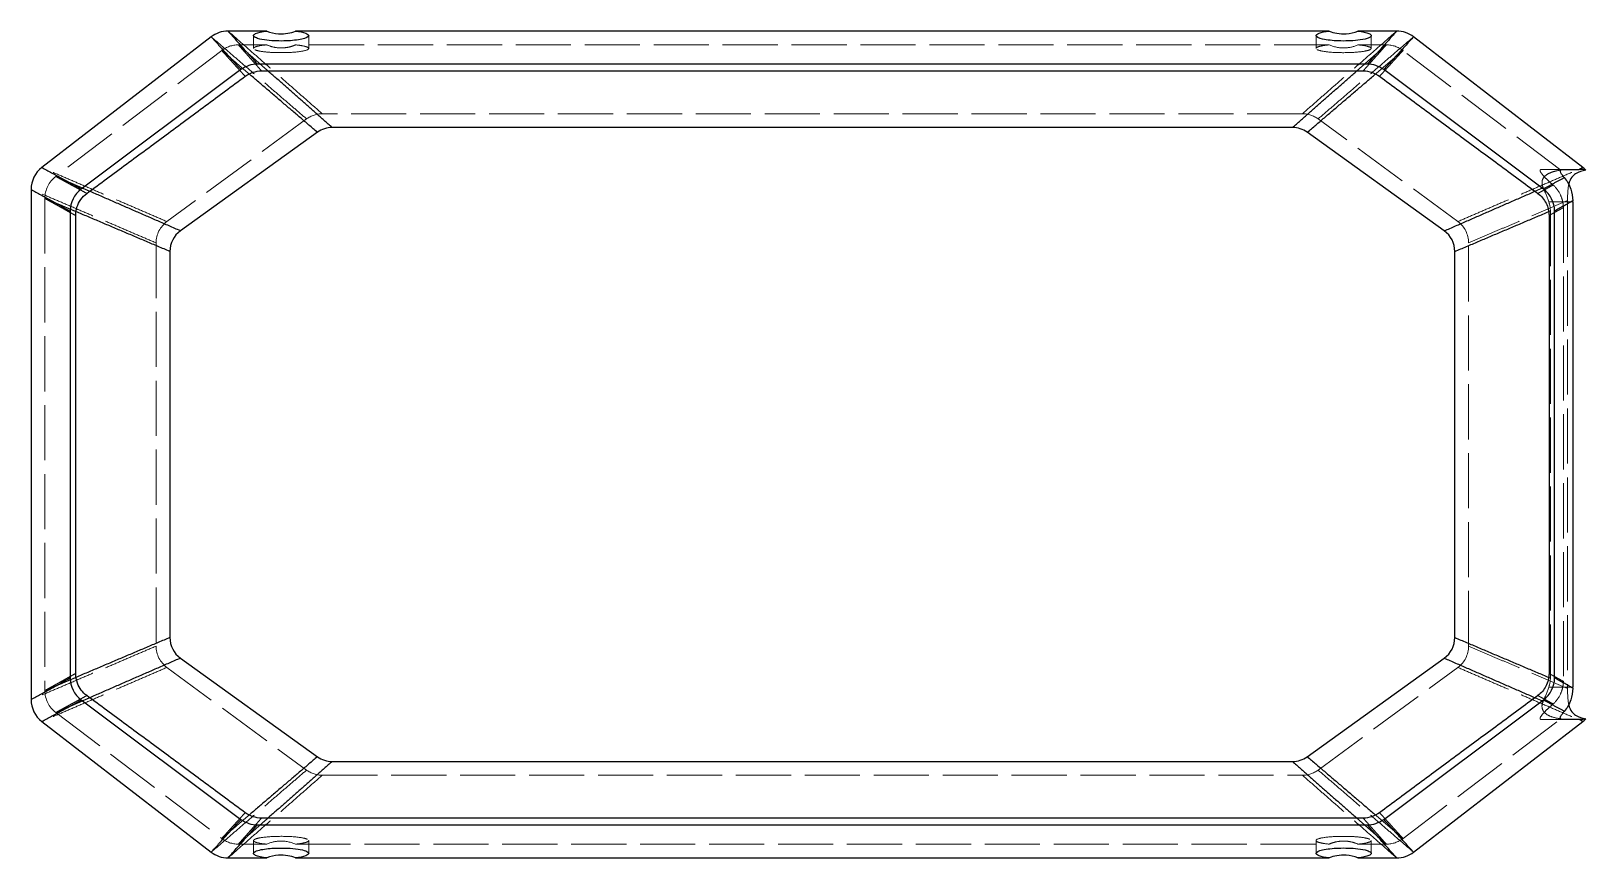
# Model space of a CAD drawing. Header units: millimetres. Extents: x -170 to 168, y -90 to 90.
import ezdxf

# ---------------------------------------------------------------- set-up
doc = ezdxf.new("R2010")
doc.units = ezdxf.units.MM
doc.linetypes.add('ACAD_ISO02W100', pattern=[15, 12, -3])
doc.layers.add('HIDDEN', color=7, linetype='ACAD_ISO02W100', lineweight=13)
doc.layers.add('VISIBLE', color=7, linetype='Continuous', lineweight=25)

msp = doc.modelspace()

# ---------------------------------------------------------------- linework, layer by layer
at = {"layer": 'HIDDEN'}
for p, q in [((-121.6, 89.01), (-121.6, 86.22)), ((-109.6, 89.01), (-109.6, 86.22)), ((109.6, 89.01), (109.6, 86.22)), ((121.6, 89.01), (121.6, 86.22)), ((-128.53, 85.78), (-164.63, 58.35)), ((-118.73, 87), (-124.9, 87)), ((112.47, 87), (-112.47, 87)), ((124.9, 87), (118.73, 87)), ((162.83, 59.71), (128.53, 85.78)), ((106.64, 72), (-106.64, 72)), ((-110.05, 70.88), (-140.45, 48.53)), ((140.45, 48.53), (110.05, 70.88)), ((158.6, 59.85), (163.16, 59.85)), ((162.23, 59.85), (167.69, 59.85)), ((-167, 53.57), (-167, -53.57)), ((160.24, 52.85), (164.3, 52.85)), ((163.28, 52.85), (165.45, 52.85)), ((-142.8, 43.89), (-142.8, -43.89)), ((142.8, -43.89), (142.8, 43.89)), ((-140.45, -48.53), (-110.05, -70.88)), ((110.05, -70.88), (140.45, -48.53)), ((160.24, -52.85), (164.3, -52.85)), ((163.28, -52.85), (165.45, -52.85)), ((-164.63, -58.35), (-128.53, -85.78)), ((128.53, -85.78), (162.83, -59.71)), ((158.6, -59.85), (163.16, -59.85)), ((162.23, -59.85), (167.69, -59.85)), ((-106.64, -72), (106.64, -72)), ((-124.9, -87), (-118.73, -87)), ((-121.6, -86.22), (-121.6, -89.01)), ((-112.47, -87), (112.47, -87)), ((-109.6, -86.22), (-109.6, -89.01)), ((109.6, -86.22), (109.6, -89.01)), ((118.73, -87), (124.9, -87)), ((121.6, -86.22), (121.6, -89.01))]:
    msp.add_line(p, q, dxfattribs=at)
for centre, radius, start, end in [((-124.9, 81), 6, 90, 127.225), ((124.9, 81), 6, 52.775, 90), ((-106.64, 66.24), 5.76, 90, 126.3268), ((106.64, 66.24), 5.76, 53.6732, 90), ((-161, 53.57), 6, 127.225, 180), ((-137.04, 43.89), 5.76, 126.3268, 180), ((137.04, 43.89), 5.76, 0, 53.6732), ((-137.04, -43.89), 5.76, -180, -126.3268), ((137.04, -43.89), 5.76, -53.6732, 0), ((-161, -53.57), 6, 180, 232.775), ((-106.64, -66.24), 5.76, -126.3268, -90), ((106.64, -66.24), 5.76, -90, -53.6732), ((-124.9, -81), 6, 232.775, 270), ((124.9, -81), 6, 270, 307.225)]:
    msp.add_arc(centre, radius, start, end, dxfattribs=at)
for points, degree in [([(-110.05, 70.88), (-130.82, 88.75)], 1), ([(-106.64, 72), (-127.15, 90)], 1), ([(106.64, 72), (127.15, 90)], 1), ([(110.05, 70.88), (130.82, 88.75)], 1), ([(-128.53, 85.78), (-123.42, 80.15)], 1), ([(-122.57, 80.68), (-128.53, 85.78)], 1), ([(-124.9, 87), (-119.85, 81.33)], 1), ([(-118.46, 81.33), (-124.9, 87)], 1), ([(118.46, 81.33), (124.9, 87)], 1), ([(124.9, 87), (119.85, 81.33)], 1), ([(122.57, 80.68), (128.53, 85.78)], 1), ([(128.53, 85.78), (123.42, 80.15)], 1), ([(-140.45, 48.53), (-167.67, 60.3)], 1), ([(-164.63, 58.35), (-157.87, 54.66)], 1), ([(-157.25, 55.13), (-164.63, 58.35)], 1), ([(140.45, 48.53), (167.67, 60.3)], 1), ([(162.8, 59.73), (162.58, 59.8), (162.38, 59.85), (162.23, 59.85)], 3), ([(-142.8, 43.89), (-170, 55.55)], 1), ([(157.25, 55.13), (159.03, 55.91)], 1), ([(161.2, 56.48), (157.87, 54.66)], 1), ([(159.03, 55.91), (159.45, 54.97), (159.85, 53.91), (160.24, 52.85)], 3), ([(164.59, 56.64), (164.36, 55.61), (164.35, 54.36), (164.31, 53.11)], 3), ([(-167, 53.57), (-160.3, 49.84)], 1), ([(-160.24, 50.7), (-167, 53.57)], 1), ([(142.8, 43.89), (164.31, 53.11)], 1), ([(160.24, 52.85), (160.47, 52.21), (160.59, 51.53), (160.59, 50.85)], 3), ([(160.24, 50.7), (160.59, 50.85)], 1), ([(163.42, 51.57), (160.3, 49.84)], 1), ([(160.59, 50.85), (160.59, -50.85)], 1), ([(163.28, 52.85), (163.42, 52.22), (163.42, 51.57)], 2), ([(163.42, 51.57), (163.42, -51.57)], 1), ([(164.31, 53.11), (164.3, 52.98), (164.3, 52.85)], 2), ([(164.3, 52.85), (164.3, -52.85)], 1), ([(-142.8, -43.89), (-170, -55.55)], 1), ([(142.8, -43.89), (164.31, -53.11)], 1), ([(-140.45, -48.53), (-167.67, -60.3)], 1), ([(-167, -53.57), (-160.3, -49.84)], 1), ([(-160.24, -50.7), (-167, -53.57)], 1), ([(140.45, -48.53), (167.67, -60.3)], 1), ([(160.24, -50.7), (160.59, -50.85)], 1), ([(163.42, -51.57), (160.3, -49.84)], 1), ([(160.24, -52.85), (159.85, -53.91), (159.45, -54.97), (159.03, -55.91)], 3), ([(160.59, -50.85), (160.59, -51.53), (160.47, -52.21), (160.24, -52.85)], 3), ([(163.42, -51.57), (163.42, -52.22), (163.28, -52.85)], 2), ([(164.3, -52.85), (164.3, -52.98), (164.31, -53.11)], 2), ([(164.31, -53.11), (164.35, -54.36), (164.36, -55.61), (164.59, -56.64)], 3), ([(-164.63, -58.35), (-157.87, -54.66)], 1), ([(-157.25, -55.13), (-164.63, -58.35)], 1), ([(157.25, -55.13), (159.03, -55.91)], 1), ([(161.2, -56.48), (157.87, -54.66)], 1), ([(162.8, -59.73), (162.58, -59.8), (162.38, -59.85), (162.23, -59.85)], 3), ([(-110.05, -70.88), (-130.82, -88.75)], 1), ([(110.05, -70.88), (130.82, -88.75)], 1), ([(-106.64, -72), (-127.15, -90)], 1), ([(106.64, -72), (127.15, -90)], 1), ([(-128.53, -85.78), (-123.42, -80.15)], 1), ([(-122.57, -80.68), (-128.53, -85.78)], 1), ([(122.57, -80.68), (128.53, -85.78)], 1), ([(128.53, -85.78), (123.42, -80.15)], 1), ([(-124.9, -87), (-119.85, -81.33)], 1), ([(-118.46, -81.33), (-124.9, -87)], 1), ([(118.46, -81.33), (124.9, -87)], 1), ([(124.9, -87), (119.85, -81.33)], 1)]:
    msp.add_open_spline(points, degree=degree, dxfattribs=at)
for points, knots in [([(-121.6, 86.22), (-121.6, 86.35), (-121.41, 86.47), (-121.11, 86.58), (-120.57, 86.77), (-119.69, 86.91), (-118.73, 87)], [0, 0, 0, 0, 0.36323, 0.36323, 0.36323, 1, 1, 1, 1]), ([(-109.6, 86.22), (-109.6, 85.96), (-110.29, 85.74), (-111.18, 85.6), (-112.2, 85.43), (-113.48, 85.34), (-114.81, 85.31), (-115.83, 85.29), (-116.89, 85.31), (-117.91, 85.37), (-118.69, 85.42), (-119.44, 85.5), (-120.08, 85.61), (-120.6, 85.7), (-121.04, 85.81), (-121.31, 85.93), (-121.5, 86.03), (-121.6, 86.12), (-121.6, 86.22)], [0, 0, 0, 0, 0.1657345, 0.1657345, 0.1657345, 0.3537106, 0.3537106, 0.3537106, 0.4983292, 0.4983292, 0.4983292, 0.6082593, 0.6082593, 0.6082593, 0.6974327, 0.6974327, 0.6974327, 0.7609963, 0.7609963, 0.7609963, 0.7609963]), ([(-118.73, 87), (-118.2, 86.76), (-117.62, 86.58), (-117.06, 86.47), (-116.44, 86.35), (-115.83, 86.32), (-115.26, 86.34), (-114.69, 86.37), (-114.16, 86.45), (-113.67, 86.58), (-113.24, 86.69), (-112.84, 86.83), (-112.47, 87)], [0, 0, 0, 0, 0.241075, 0.241075, 0.241075, 0.504757, 0.504757, 0.504757, 0.76844, 0.76844, 0.76844, 1, 1, 1, 1]), ([(-112.47, 87), (-111.81, 86.94), (-111.18, 86.85), (-110.68, 86.74), (-110.48, 86.7), (-110.31, 86.65), (-110.16, 86.6), (-109.8, 86.49), (-109.6, 86.35), (-109.6, 86.22)], [0, 0, 0, 0, 0.436189, 0.436189, 0.436189, 0.60299, 0.60299, 0.60299, 1, 1, 1, 1]), ([(109.6, 86.22), (109.6, 86.32), (109.72, 86.43), (109.94, 86.52), (110.13, 86.6), (110.39, 86.68), (110.7, 86.75), (111.2, 86.86), (111.82, 86.94), (112.47, 87)], [0, 0, 0, 0, 0.3071, 0.3071, 0.3071, 0.569804, 0.569804, 0.569804, 1, 1, 1, 1]), ([(121.6, 86.22), (121.6, 86.1), (121.44, 85.98), (121.15, 85.87), (120.88, 85.77), (120.51, 85.68), (120.08, 85.61), (119.2, 85.46), (118.12, 85.37), (117.05, 85.33), (115.58, 85.27), (114.06, 85.3), (112.73, 85.41), (111.74, 85.5), (110.84, 85.62), (110.23, 85.81), (109.85, 85.93), (109.6, 86.07), (109.6, 86.22)], [0, 0, 0, 0, 0.0800374, 0.0800374, 0.0800374, 0.1551986, 0.1551986, 0.1551986, 0.3077236, 0.3077236, 0.3077236, 0.517017, 0.517017, 0.517017, 0.6721247, 0.6721247, 0.6721247, 0.7728833, 0.7728833, 0.7728833, 0.7728833]), ([(112.47, 87), (113.4, 86.57), (114.56, 86.3), (115.9, 86.34), (116.81, 86.37), (117.83, 86.58), (118.73, 87)], [0, 0, 0, 0, 0.592122, 0.592122, 0.592122, 1, 1, 1, 1]), ([(118.73, 87), (119.66, 86.91), (120.51, 86.78), (121.05, 86.6), (121.39, 86.49), (121.6, 86.36), (121.6, 86.22)], [0, 0, 0, 0, 0.616132, 0.616132, 0.616132, 1, 1, 1, 1]), ([(161.2, 56.48), (160.82, 56.81), (160.45, 57.14), (160.09, 57.48), (159.72, 57.83), (159.36, 58.19), (159.05, 58.53), (158.82, 58.79), (158.62, 59.05), (158.48, 59.28), (158.41, 59.39), (158.37, 59.5), (158.35, 59.58), (158.3, 59.76), (158.4, 59.85), (158.6, 59.85)], [0, 0, 0, 0, 0.247312, 0.247312, 0.247312, 0.509156, 0.509156, 0.509156, 0.704938, 0.704938, 0.704938, 0.803775, 0.803775, 0.803775, 1, 1, 1, 1]), ([(162.23, 59.85), (161.63, 59.85), (161.02, 59.85), (160.42, 59.85), (160.12, 59.85), (159.81, 59.85), (159.51, 59.85), (159.36, 59.85), (159.2, 59.85), (159.05, 59.85), (158.98, 59.85), (158.9, 59.85), (158.83, 59.85), (158.79, 59.85), (158.75, 59.85), (158.71, 59.85), (158.67, 59.85), (158.63, 59.85), (158.6, 59.85)], [0, 0, 0, 0, 0.495838, 0.495838, 0.495838, 0.746997, 0.746997, 0.746997, 0.87262, 0.87262, 0.87262, 0.933831, 0.933831, 0.933831, 0.966049, 0.966049, 0.966049, 1, 1, 1, 1]), ([(162.79, 59.71), (162.33, 59.65), (161.87, 59.56), (161.42, 59.44), (161.02, 59.33), (160.61, 59.19), (160.24, 59), (159.96, 58.86), (159.69, 58.69), (159.46, 58.48), (159.21, 58.25), (159, 57.98), (158.88, 57.66), (158.81, 57.46), (158.77, 57.26), (158.77, 57.05), (158.76, 56.65), (158.87, 56.26), (159.03, 55.91)], [0, 0, 0, 0, 0.213673, 0.213673, 0.213673, 0.408501, 0.408501, 0.408501, 0.552276, 0.552276, 0.552276, 0.708507, 0.708507, 0.708507, 0.808627, 0.808627, 0.808627, 1, 1, 1, 1]), ([(161.2, 56.48), (161.79, 55.96), (162.31, 55.29), (162.72, 54.47), (162.96, 53.98), (163.15, 53.43), (163.28, 52.85)], [0, 0, 0, 0, 0.627393, 0.627393, 0.627393, 1, 1, 1, 1]), ([(163.28, -52.85), (163.15, -53.43), (162.96, -53.98), (162.72, -54.47), (162.31, -55.29), (161.78, -55.96), (161.2, -56.48)], [0, 0, 0, 0, 0.373474, 0.373474, 0.373474, 1, 1, 1, 1]), ([(158.6, -59.85), (158.47, -59.85), (158.38, -59.81), (158.35, -59.74), (158.33, -59.69), (158.33, -59.63), (158.35, -59.55), (158.43, -59.3), (158.7, -58.94), (159, -58.59), (159.31, -58.24), (159.67, -57.88), (160.05, -57.52), (160.42, -57.17), (160.8, -56.82), (161.2, -56.48)], [0, 0, 0, 0, 0.12914, 0.12914, 0.12914, 0.208029, 0.208029, 0.208029, 0.47627, 0.47627, 0.47627, 0.742881, 0.742881, 0.742881, 1, 1, 1, 1]), ([(159.03, -55.91), (158.84, -56.32), (158.72, -56.77), (158.78, -57.24), (158.82, -57.56), (158.94, -57.87), (159.14, -58.14), (159.31, -58.37), (159.53, -58.56), (159.77, -58.72), (160.17, -59), (160.63, -59.2), (161.1, -59.35), (161.65, -59.52), (162.22, -59.63), (162.79, -59.71)], [0, 0, 0, 0, 0.2199074, 0.2199074, 0.2199074, 0.3733062, 0.3733062, 0.3733062, 0.5041005, 0.5041005, 0.5041005, 0.7288929, 0.7288929, 0.7288929, 0.9929797, 0.9929797, 0.9929797, 0.9929797]), ([(162.23, -59.85), (161.63, -59.85), (161.02, -59.85), (160.42, -59.85), (160.12, -59.85), (159.81, -59.85), (159.51, -59.85), (159.36, -59.85), (159.2, -59.85), (159.05, -59.85), (158.98, -59.85), (158.9, -59.85), (158.83, -59.85), (158.79, -59.85), (158.75, -59.85), (158.71, -59.85), (158.67, -59.85), (158.63, -59.85), (158.6, -59.85)], [0, 0, 0, 0, 0.495838, 0.495838, 0.495838, 0.746997, 0.746997, 0.746997, 0.87262, 0.87262, 0.87262, 0.933831, 0.933831, 0.933831, 0.966049, 0.966049, 0.966049, 1, 1, 1, 1]), ([(-121.6, -86.22), (-121.6, -86.12), (-121.5, -86.03), (-121.31, -85.94), (-121.04, -85.81), (-120.6, -85.7), (-120.08, -85.61), (-119.2, -85.46), (-118.12, -85.37), (-117.05, -85.33), (-115.58, -85.27), (-114.06, -85.3), (-112.73, -85.41), (-111.77, -85.49), (-110.9, -85.62), (-110.29, -85.79), (-109.87, -85.91), (-109.6, -86.06), (-109.6, -86.22)], [0, 0, 0, 0, 0.08253, 0.08253, 0.08253, 0.200807, 0.200807, 0.200807, 0.398153, 0.398153, 0.398153, 0.668949, 0.668949, 0.668949, 0.863299, 0.863299, 0.863299, 1, 1, 1, 1]), ([(-118.73, -87), (-119.69, -86.91), (-120.56, -86.77), (-121.1, -86.58), (-121.41, -86.47), (-121.6, -86.35), (-121.6, -86.22)], [0, 0, 0, 0, 0.1518602, 0.1518602, 0.1518602, 0.2389834, 0.2389834, 0.2389834, 0.2389834]), ([(-112.47, -87), (-113.4, -86.57), (-114.56, -86.3), (-115.9, -86.34), (-116.81, -86.37), (-117.83, -86.58), (-118.73, -87)], [0, 0, 0, 0, 0.592122, 0.592122, 0.592122, 1, 1, 1, 1]), ([(-109.6, -86.22), (-109.6, -86.35), (-109.81, -86.49), (-110.18, -86.61), (-110.33, -86.66), (-110.51, -86.7), (-110.7, -86.75), (-111.2, -86.86), (-111.82, -86.94), (-112.47, -87)], [0, 0, 0, 0, 0.405436, 0.405436, 0.405436, 0.569777, 0.569777, 0.569777, 1, 1, 1, 1]), ([(109.6, -86.22), (109.6, -85.97), (110.27, -85.75), (111.14, -85.6), (112.17, -85.43), (113.47, -85.34), (114.81, -85.31), (115.83, -85.29), (116.89, -85.31), (117.91, -85.37), (118.69, -85.42), (119.44, -85.5), (120.08, -85.61), (120.5, -85.68), (120.87, -85.77), (121.14, -85.87), (121.44, -85.97), (121.6, -86.1), (121.6, -86.22)], [0, 0, 0, 0, 0.215065, 0.215065, 0.215065, 0.464805, 0.464805, 0.464805, 0.654843, 0.654843, 0.654843, 0.799297, 0.799297, 0.799297, 0.894698, 0.894698, 0.894698, 1, 1, 1, 1]), ([(112.47, -87), (111.81, -86.94), (111.18, -86.85), (110.68, -86.74), (110.38, -86.68), (110.12, -86.6), (109.93, -86.52), (109.71, -86.42), (109.6, -86.32), (109.6, -86.22)], [0, 0, 0, 0, 0.0990426, 0.0990426, 0.0990426, 0.1583477, 0.1583477, 0.1583477, 0.2271241, 0.2271241, 0.2271241, 0.2271241]), ([(118.73, -87), (118.2, -86.76), (117.62, -86.58), (117.06, -86.47), (116.44, -86.35), (115.83, -86.32), (115.26, -86.34), (114.69, -86.37), (114.16, -86.45), (113.67, -86.58), (113.24, -86.69), (112.84, -86.83), (112.47, -87)], [0, 0, 0, 0, 0.241075, 0.241075, 0.241075, 0.504757, 0.504757, 0.504757, 0.76844, 0.76844, 0.76844, 1, 1, 1, 1]), ([(121.6, -86.22), (121.6, -86.36), (121.39, -86.49), (121.04, -86.6), (120.5, -86.78), (119.66, -86.91), (118.73, -87)], [0, 0, 0, 0, 0.388678, 0.388678, 0.388678, 1, 1, 1, 1])]:
    msp.add_open_spline(points, degree=3, knots=knots, dxfattribs=at)
at = {"layer": 'VISIBLE'}
for p, q in [((-130.82, 88.75), (-167.67, 60.3)), ((-118.73, 90), (-127.15, 90)), ((112.47, 90), (-112.47, 90)), ((127.15, 90), (118.73, 90)), ((167.67, 60.3), (130.82, 88.75)), ((-124.34, 81.61), (-159.09, 55.62)), ((120.74, 82.8), (-120.74, 82.8)), ((159.09, 55.62), (124.34, 81.61)), ((-107.69, 67.96), (-137.5, 46.5)), ((104.47, 69), (-104.47, 69)), ((137.5, 46.5), (107.69, 67.96)), ((-170, 55.55), (-170, -55.55)), ((-161.5, 50.81), (-161.5, -50.81)), ((161.5, -50.81), (161.5, 50.81)), ((-139.8, 42.02), (-139.8, -42.02)), ((139.8, -42.02), (139.8, 42.02)), ((-137.5, -46.5), (-107.69, -67.96)), ((107.69, -67.96), (137.5, -46.5)), ((-159.09, -55.62), (-124.34, -81.61)), ((124.34, -81.61), (159.09, -55.62)), ((-167.67, -60.3), (-130.82, -88.75)), ((130.82, -88.75), (167.67, -60.3)), ((-104.47, -69), (104.47, -69)), ((-120.74, -82.8), (120.74, -82.8)), ((-127.15, -90), (-118.73, -90)), ((-112.47, -90), (112.47, -90)), ((118.73, -90), (127.15, -90))]:
    msp.add_line(p, q, dxfattribs=at)
for centre, radius, start, end in [((-127.15, 84), 6, 90, 127.6703), ((127.15, 84), 6, 52.3297, 90), ((-120.74, 76.8), 6, 90, 126.7847), ((120.74, 76.8), 6, 53.2153, 90), ((-104.47, 63.48), 5.52, 90, 125.7455), ((104.47, 63.48), 5.52, 54.2545, 90), ((-164, 55.55), 6, 127.6703, 180), ((164, 55.55), 6, 43.9267, 52.3297), ((-155.5, 50.81), 6, 126.7847, 180), ((155.5, 50.81), 6, 0, 53.2153), ((-134.28, 42.02), 5.52, 125.7455, 180), ((134.28, 42.02), 5.52, 0, 54.2545), ((-134.28, -42.02), 5.52, -180, -125.7455), ((134.28, -42.02), 5.52, -54.2545, 0), ((-155.5, -50.81), 6, -180, -126.7847), ((155.5, -50.81), 6, -53.2153, 0), ((-164, -55.55), 6, -180, -127.6703), ((164, -55.55), 6, -52.3297, -43.9267), ((-104.47, -63.48), 5.52, -125.7455, -90), ((104.47, -63.48), 5.52, -90, -54.2545), ((-120.74, -76.8), 6, -126.7847, -90), ((120.74, -76.8), 6, -90, -53.2153), ((-127.15, -84), 6, -127.6703, -90), ((127.15, -84), 6, -90, -52.3297)]:
    msp.add_arc(centre, radius, start, end, dxfattribs=at)
for points, degree in [([(-130.82, 88.75), (-124.34, 81.61)], 1), ([(-127.15, 90), (-120.74, 82.8)], 1), ([(127.15, 90), (120.74, 82.8)], 1), ([(130.82, 88.75), (124.34, 81.61)], 1), ([(-123.42, 80.15), (-122.4, 80.91), (-121.13, 81.33), (-119.85, 81.33)], 3), ([(-119.85, 81.33), (119.85, 81.33)], 1), ([(-104.47, 69), (-118.46, 81.33)], 1), ([(104.47, 69), (118.46, 81.33)], 1), ([(119.85, 81.33), (121.13, 81.33), (122.4, 80.91), (123.42, 80.15)], 3), ([(-157.87, 54.66), (-123.42, 80.15)], 1), ([(-107.69, 67.96), (-122.57, 80.68)], 1), ([(107.69, 67.96), (122.57, 80.68)], 1), ([(123.42, 80.15), (157.87, 54.66)], 1), ([(-167.67, 60.3), (-159.09, 55.62)], 1), ([(163.62, 58.09), (159.09, 55.62)], 1), ([(162.83, 59.71), (162.79, 59.71)], 1), ([(162.83, 59.71), (162.8, 59.73)], 1), ([(163.16, 59.85), (165, 59.85), (166.84, 59.85)], 2), ([(167.67, 60.3), (166.84, 59.85)], 1), ([(167.69, 59.85), (167.27, 59.85), (166.84, 59.85)], 2), ([(168.32, 59.71), (168.09, 59.8), (167.87, 59.85), (167.69, 59.85)], 3), ([(-170, 55.55), (-161.5, 50.81)], 1), ([(-137.5, 46.5), (-157.25, 55.13)], 1), ([(137.5, 46.5), (157.25, 55.13)], 1), ([(165.45, 53.02), (161.5, 50.81)], 1), ([(165.45, 52.85), (165.45, 53.02)], 1), ([(165.45, 52.85), (165.45, -52.85)], 1), ([(-160.3, -49.84), (-160.3, 49.84)], 1), ([(-139.8, 42.02), (-160.24, 50.7)], 1), ([(139.8, 42.02), (160.24, 50.7)], 1), ([(160.3, 49.84), (160.3, -49.84)], 1), ([(-139.8, -42.02), (-160.24, -50.7)], 1), ([(139.8, -42.02), (160.24, -50.7)], 1), ([(-137.5, -46.5), (-157.25, -55.13)], 1), ([(137.5, -46.5), (157.25, -55.13)], 1), ([(-170, -55.55), (-161.5, -50.81)], 1), ([(165.45, -53.02), (161.5, -50.81)], 1), ([(165.45, -53.02), (165.45, -52.85)], 1), ([(-167.67, -60.3), (-159.09, -55.62)], 1), ([(-123.42, -80.15), (-157.87, -54.66)], 1), ([(157.87, -54.66), (123.42, -80.15)], 1), ([(163.62, -58.09), (159.09, -55.62)], 1), ([(162.79, -59.71), (162.83, -59.71)], 1), ([(162.83, -59.71), (162.8, -59.73)], 1), ([(166.84, -59.85), (165, -59.85), (163.16, -59.85)], 2), ([(167.67, -60.3), (166.84, -59.85)], 1), ([(167.69, -59.85), (167.27, -59.85), (166.84, -59.85)], 2), ([(168.32, -59.71), (168.09, -59.8), (167.87, -59.85), (167.69, -59.85)], 3), ([(-107.69, -67.96), (-122.57, -80.68)], 1), ([(-104.47, -69), (-118.46, -81.33)], 1), ([(104.47, -69), (118.46, -81.33)], 1), ([(107.69, -67.96), (122.57, -80.68)], 1), ([(-119.85, -81.33), (-121.13, -81.33), (-122.4, -80.91), (-123.42, -80.15)], 3), ([(123.42, -80.15), (122.4, -80.91), (121.13, -81.33), (119.85, -81.33)], 3), ([(-130.82, -88.75), (-124.34, -81.61)], 1), ([(-127.15, -90), (-120.74, -82.8)], 1), ([(119.85, -81.33), (-119.85, -81.33)], 1), ([(127.15, -90), (120.74, -82.8)], 1), ([(130.82, -88.75), (124.34, -81.61)], 1)]:
    msp.add_open_spline(points, degree=degree, dxfattribs=at)
for points, knots in [([(-121.6, 89.01), (-121.6, 89.16), (-121.44, 89.31), (-121.16, 89.44), (-120.63, 89.7), (-119.74, 89.88), (-118.73, 90)], [0, 0, 0, 0, 0.340818, 0.340818, 0.340818, 1, 1, 1, 1]), ([(-109.6, 89.01), (-109.6, 88.7), (-110.24, 88.42), (-111.09, 88.24), (-112.04, 88.03), (-113.24, 87.91), (-114.49, 87.86), (-115.86, 87.81), (-117.33, 87.85), (-118.68, 88.01), (-119.44, 88.1), (-120.16, 88.22), (-120.7, 88.39), (-120.9, 88.46), (-121.08, 88.53), (-121.22, 88.6), (-121.47, 88.73), (-121.6, 88.87), (-121.6, 89.01)], [0, 0, 0, 0, 0.1619928, 0.1619928, 0.1619928, 0.3403174, 0.3403174, 0.3403174, 0.5348264, 0.5348264, 0.5348264, 0.6450706, 0.6450706, 0.6450706, 0.6860993, 0.6860993, 0.6860993, 0.7590409, 0.7590409, 0.7590409, 0.7590409]), ([(-118.73, 90), (-117.9, 89.66), (-116.99, 89.48), (-116.14, 89.43), (-114.73, 89.35), (-113.48, 89.59), (-112.47, 90)], [0, 0, 0, 0, 0.377403, 0.377403, 0.377403, 1, 1, 1, 1]), ([(-112.47, 90), (-111.61, 89.9), (-110.8, 89.74), (-110.25, 89.53), (-109.83, 89.38), (-109.6, 89.19), (-109.6, 89.01)], [0, 0, 0, 0, 0.567143, 0.567143, 0.567143, 1, 1, 1, 1]), ([(109.6, 89.01), (109.6, 89.19), (109.83, 89.38), (110.25, 89.53), (110.79, 89.74), (111.61, 89.9), (112.47, 90)], [0, 0, 0, 0, 0.43226, 0.43226, 0.43226, 1, 1, 1, 1]), ([(121.6, 89.01), (121.6, 88.94), (121.57, 88.87), (121.5, 88.8), (121.37, 88.65), (121.09, 88.52), (120.71, 88.4), (120.16, 88.22), (119.43, 88.09), (118.66, 88.01), (117.32, 87.85), (115.87, 87.81), (114.51, 87.86), (113.23, 87.91), (112, 88.04), (111.04, 88.25), (110.22, 88.44), (109.6, 88.7), (109.6, 89.01)], [0, 0, 0, 0, 0.0375653, 0.0375653, 0.0375653, 0.1153647, 0.1153647, 0.1153647, 0.2294023, 0.2294023, 0.2294023, 0.4259572, 0.4259572, 0.4259572, 0.611914, 0.611914, 0.611914, 0.7737168, 0.7737168, 0.7737168, 0.7737168]), ([(112.47, 90), (113.48, 89.59), (114.73, 89.34), (116.15, 89.43), (117, 89.48), (117.91, 89.66), (118.73, 90)], [0, 0, 0, 0, 0.624691, 0.624691, 0.624691, 1, 1, 1, 1]), ([(118.73, 90), (119.69, 89.89), (120.55, 89.71), (121.09, 89.48), (121.41, 89.34), (121.6, 89.18), (121.6, 89.01)], [0, 0, 0, 0, 0.627885, 0.627885, 0.627885, 1, 1, 1, 1]), ([(163.62, 58.09), (163.32, 58.44), (163.05, 58.79), (162.89, 59.11), (162.77, 59.33), (162.71, 59.54), (162.77, 59.67), (162.82, 59.8), (162.97, 59.85), (163.16, 59.85)], [0, 0, 0, 0, 0.417715, 0.417715, 0.417715, 0.720695, 0.720695, 0.720695, 1, 1, 1, 1]), ([(163.62, 58.09), (164.17, 57.46), (164.68, 56.63), (165.03, 55.6), (165.29, 54.83), (165.46, 53.93), (165.45, 53.02)], [0, 0, 0, 0, 0.572936, 0.572936, 0.572936, 1, 1, 1, 1]), ([(168.32, 59.71), (167.54, 59.59), (166.76, 59.37), (166.09, 58.95), (165.8, 58.76), (165.52, 58.53), (165.29, 58.23), (164.97, 57.82), (164.73, 57.28), (164.59, 56.64)], [0, 0, 0, 0, 0.3274511, 0.3274511, 0.3274511, 0.472294, 0.472294, 0.472294, 0.6746324, 0.6746324, 0.6746324, 0.6746324]), ([(-160.3, 49.84), (-160.31, 51.08), (-159.91, 52.31), (-159.19, 53.32), (-158.83, 53.83), (-158.38, 54.29), (-157.87, 54.66)], [0, 0, 0, 0, 0.662003, 0.662003, 0.662003, 1, 1, 1, 1]), ([(157.87, 54.66), (158.62, 54.11), (159.24, 53.37), (159.66, 52.54), (160.08, 51.71), (160.3, 50.77), (160.3, 49.84)], [0, 0, 0, 0, 0.499997, 0.499997, 0.499997, 1, 1, 1, 1]), ([(-157.87, -54.66), (-158.79, -53.99), (-159.51, -53.04), (-159.91, -51.98), (-160.17, -51.29), (-160.3, -50.57), (-160.3, -49.84)], [0, 0, 0, 0, 0.609997, 0.609997, 0.609997, 1, 1, 1, 1]), ([(160.3, -49.84), (160.3, -50.81), (160.07, -51.77), (159.62, -52.63), (159.2, -53.43), (158.6, -54.13), (157.87, -54.66)], [0, 0, 0, 0, 0.518007, 0.518007, 0.518007, 1, 1, 1, 1]), ([(165.45, -53.02), (165.46, -53.93), (165.29, -54.83), (165.03, -55.6), (164.68, -56.63), (164.17, -57.46), (163.62, -58.09)], [0, 0, 0, 0, 0.427066, 0.427066, 0.427066, 1, 1, 1, 1]), ([(164.59, -56.64), (164.73, -57.28), (164.97, -57.82), (165.29, -58.23), (165.52, -58.52), (165.79, -58.76), (166.09, -58.95), (166.76, -59.37), (167.54, -59.58), (168.32, -59.71)], [0, 0, 0, 0, 0.300062, 0.300062, 0.300062, 0.513541, 0.513541, 0.513541, 1, 1, 1, 1]), ([(163.16, -59.85), (162.97, -59.85), (162.82, -59.8), (162.77, -59.68), (162.74, -59.59), (162.74, -59.49), (162.78, -59.36), (162.8, -59.28), (162.84, -59.2), (162.88, -59.11), (163.05, -58.79), (163.32, -58.44), (163.62, -58.09)], [0, 0, 0, 0, 0.278777, 0.278777, 0.278777, 0.464808, 0.464808, 0.464808, 0.57903, 0.57903, 0.57903, 1, 1, 1, 1]), ([(-121.6, -89.01), (-121.6, -88.87), (-121.47, -88.73), (-121.23, -88.6), (-120.93, -88.44), (-120.46, -88.31), (-119.91, -88.2), (-118.99, -88.01), (-117.88, -87.91), (-116.78, -87.87), (-115.07, -87.8), (-113.32, -87.88), (-111.9, -88.09), (-111.24, -88.19), (-110.65, -88.32), (-110.23, -88.49), (-109.84, -88.64), (-109.6, -88.82), (-109.6, -89.01)], [0, 0, 0, 0, 0.094759, 0.094759, 0.094759, 0.21236, 0.21236, 0.21236, 0.411817, 0.411817, 0.411817, 0.723792, 0.723792, 0.723792, 0.869039, 0.869039, 0.869039, 1, 1, 1, 1]), ([(109.6, -89.01), (109.6, -88.7), (110.21, -88.44), (111.03, -88.25), (111.98, -88.04), (113.21, -87.91), (114.49, -87.86), (115.86, -87.81), (117.33, -87.85), (118.68, -88.01), (119.44, -88.1), (120.16, -88.22), (120.7, -88.39), (121.08, -88.51), (121.37, -88.65), (121.5, -88.8), (121.57, -88.87), (121.6, -88.94), (121.6, -89.01)], [0, 0, 0, 0, 0.208115, 0.208115, 0.208115, 0.448383, 0.448383, 0.448383, 0.704626, 0.704626, 0.704626, 0.84986, 0.84986, 0.84986, 0.952023, 0.952023, 0.952023, 1, 1, 1, 1]), ([(-118.73, -90), (-119.74, -89.88), (-120.64, -89.7), (-121.17, -89.44), (-121.44, -89.31), (-121.6, -89.16), (-121.6, -89.01)], [0, 0, 0, 0, 0.1589215, 0.1589215, 0.1589215, 0.2408799, 0.2408799, 0.2408799, 0.2408799]), ([(-112.47, -90), (-113.48, -89.59), (-114.73, -89.34), (-116.15, -89.43), (-117, -89.48), (-117.91, -89.66), (-118.73, -90)], [0, 0, 0, 0, 0.624691, 0.624691, 0.624691, 1, 1, 1, 1]), ([(-109.6, -89.01), (-109.6, -89.19), (-109.83, -89.38), (-110.25, -89.53), (-110.79, -89.74), (-111.61, -89.9), (-112.47, -90)], [0, 0, 0, 0, 0.432262, 0.432262, 0.432262, 1, 1, 1, 1]), ([(112.47, -90), (111.61, -89.9), (110.8, -89.74), (110.25, -89.53), (109.83, -89.38), (109.6, -89.19), (109.6, -89.01)], [0, 0, 0, 0, 0.1283208, 0.1283208, 0.1283208, 0.2262782, 0.2262782, 0.2262782, 0.2262782]), ([(118.73, -90), (117.9, -89.66), (116.99, -89.48), (116.14, -89.43), (114.73, -89.35), (113.48, -89.59), (112.47, -90)], [0, 0, 0, 0, 0.377403, 0.377403, 0.377403, 1, 1, 1, 1]), ([(121.6, -89.01), (121.6, -89.18), (121.4, -89.34), (121.09, -89.48), (120.55, -89.71), (119.69, -89.89), (118.73, -90)], [0, 0, 0, 0, 0.372272, 0.372272, 0.372272, 1, 1, 1, 1])]:
    msp.add_open_spline(points, degree=3, knots=knots, dxfattribs=at)

doc.saveas('drawing.dxf')
